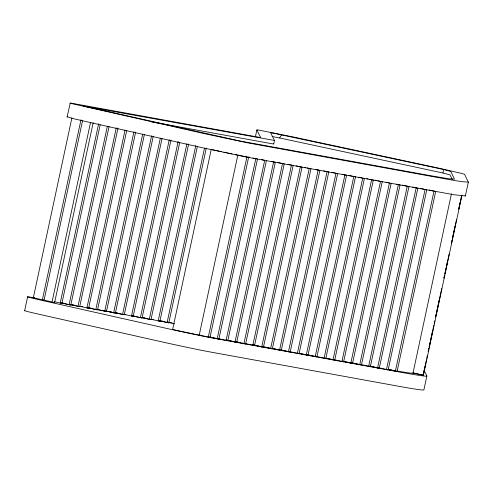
<?xml version="1.0" encoding="UTF-8"?>
<svg xmlns="http://www.w3.org/2000/svg" width="493" height="493" viewBox="0 0 493 493"><rect width="100%" height="100%" fill="white"/><g stroke="black" fill="none" stroke-linecap="round" stroke-linejoin="round"><path stroke-width="0.74" d="M452.217 179.298L450.01 174.879L443.016 173.012L443.595 169.512L273.319 133.147L270.632 132.771L274.478 140.462L273.738 143.925L273.128 143.956L151.302 121.796M67.06 117.069L70.289 102.994L260.668 137.578L256.871 129.973L257.272 129.788L293.144 136.943L437.414 167.854L462.052 173.518L464.572 174.319L468.35 182.127L465.38 195.98L453.868 194.717L244.608 156.7L202.222 147.678L91.926 122.905L72.804 118.542L67.159 116.823M24.65 310.707L27.62 296.854M52.246 302.061A21.254 0.37 12.1 0 0 44.074 300.157L33.327 297.815L71.929 117.759M80.975 119.793L42.373 299.843L44.074 300.157L82.516 120.853M90.57 122.307L51.968 302.363A21.254 0.37 12.1 0 0 53.829 302.468M54.587 302.708L93.183 122.652M98.631 123.78L60.195 303.09L61.896 303.398L100.171 124.84M61.446 302.985L69.1 304.711L107.382 126.153M69.1 304.711L70.801 305.019L109.082 126.461M69.661 304.452L78.011 306.332L116.293 127.773M78.011 306.332L79.712 306.64L117.993 128.081M125.037 130.146L86.922 307.952L88.623 308.261L126.738 130.454M88.173 307.854L95.827 309.573L133.948 131.767M95.827 309.573L97.528 309.881L135.649 132.075M96.388 309.314L104.738 311.194L142.699 134.139M104.738 311.194L106.439 311.502L144.4 134.447M104.596 310.781L113.649 312.815L151.604 135.76M113.649 312.815L115.35 313.123L153.305 136.068M114.9 312.716L122.56 314.435L160.354 138.132M122.56 314.435L124.261 314.744L162.055 138.441M169.259 139.753L131.465 316.056L133.165 316.364L170.96 140.061M132.019 315.797L140.376 317.677L178.17 141.374M140.376 317.677L142.076 317.985L179.711 142.434M140.234 317.264L149.287 319.298L186.921 143.74M149.287 319.298L150.987 319.606L188.622 144.055M195.826 145.361L158.191 320.918L159.892 321.226L197.366 146.421M158.746 320.66L167.102 322.539L204.416 148.485M167.102 322.539L168.803 322.847L206.277 148.042M211.238 149.41L172.642 329.466A21.254 0.37 12.1 0 0 199.782 335.172M199.246 335.08L237.842 155.024L248.595 157.366L209.993 337.422L199.246 335.08L200.947 335.388M208.292 337.113L246.894 157.057M209.543 337.015L217.203 338.734L255.805 158.678L256.939 158.882M217.203 338.734L218.904 339.042L257.506 158.986M217.758 338.475L226.114 340.355L264.71 160.299L261.235 159.516M266.411 160.607L227.815 340.663L226.114 340.355M235.019 341.976L273.621 161.92L275.322 162.228L236.72 342.284L225.973 339.942M243.93 343.596L282.532 163.54L284.233 163.849L245.631 343.904L236.27 341.877M291.437 165.161L252.841 345.217L254.542 345.525L293.138 165.469L287.961 164.379M253.833 345.014L252.699 344.804L261.746 346.838L300.348 166.782L296.17 165.845M270.657 348.459L309.259 168.403L310.96 168.711L272.358 348.767L263.693 346.893M271.908 348.36L279.568 350.079L318.164 170.023L319.304 170.233M319.871 170.331L281.269 350.387L279.568 350.079M288.473 351.7L327.075 171.644L328.776 171.952L290.174 352.008L280.123 349.82M297.384 353.321L335.986 173.265L337.687 173.573L299.085 353.629L290.426 351.755M306.295 354.942L344.897 174.886L346.597 175.194L307.996 355.25L298.635 353.222M315.206 356.562L353.801 176.506L355.502 176.814L316.907 356.87L306.849 354.689M333.021 359.804L371.623 179.748L373.324 180.056L334.722 360.112L325.362 358.084M334.272 359.705L341.932 361.424L380.528 181.369L381.662 181.578M341.932 361.424L343.633 361.733L382.229 181.683M342.487 361.172L350.837 363.045L389.439 182.989L385.957 182.207M391.14 183.304L352.538 363.353L350.837 363.045M359.748 364.666L398.35 184.61L400.051 184.924L361.449 364.974L350.696 362.632M407.255 186.231L368.659 366.287L370.36 366.595L408.956 186.545L402.387 185.14M377.564 367.907L416.166 187.851L417.867 188.166L379.265 368.216L369.214 366.034M395.386 371.149L433.988 191.093L435.689 191.407L397.087 371.457L388.422 369.59M451.465 193.706L413.023 373.01A198.346 3.463 12.1 0 1 396.68 370.964M423.191 374.791L424.96 366.539M429.144 347.035L432.361 332.029M436.545 312.525L439.762 297.519M443.94 278.009L444.587 275.008M444.908 273.51L446.029 268.26M446.356 266.756L447.638 260.754M451.341 243.499L451.982 240.498M452.303 239L453.431 233.75M453.751 232.246L455.039 226.244M458.736 208.989L459.384 205.988M459.704 204.49L460.832 199.24M461.152 197.736L461.473 196.239M423.228 374.859L426.445 359.859M426.765 358.356L427.413 355.354M429.181 347.103L433.846 325.349M434.167 323.846L434.808 320.844M436.576 312.593L441.722 288.584M443.977 278.083L444.618 275.082M444.939 273.578L449.123 254.074M451.372 243.573L452.019 240.572M452.34 239.068L456.524 219.564M458.773 209.063L459.414 206.062M459.741 204.558L461.51 196.306M423.413 375.235L412.992 372.936L423.413 375.235L461.978 195.105M424.282 370.779L426.876 375.974L423.906 389.827A212.514 3.71 12.1 0 1 397.136 385.988L210.043 351.947A35.416 0.616 12.1 0 1 162.869 342.08L42.201 314.978A35.416 0.616 12.1 0 1 24.896 310.633M255.448 136.512L256.871 129.973M272.111 136.524L279.605 137.978L281.62 134.774M468.35 182.127L461.947 181.658A220.057 3.839 12.1 0 1 443.638 178.583L247.862 142.902L204.324 133.634L69.938 103.191M274.478 140.462L83.514 106.057L239.358 140.881L431.258 175.816L448.575 178.725L454.521 179.15L450.75 171.41L443.595 169.512M300.915 166.887L302.049 167.09L263.447 347.146L261.746 346.838M363.279 178.232L364.413 178.435L325.811 358.491L324.111 358.183L362.712 178.127L358.534 177.19M425.644 189.577L426.778 189.787L388.176 369.836L386.475 369.528L425.077 189.472L420.899 188.536M34.282 297.858L32.008 297.445A35.416 0.616 12.1 0 0 45.165 301.124L165.839 328.227A35.416 0.616 12.1 0 0 213.013 338.099L400.1 372.135A212.514 3.71 12.1 0 0 426.876 375.974M62.309 302.955L63.825 303.232M70.641 304.471L74.425 305.161M81.246 306.399L82.756 306.677M89.578 307.915L92.604 308.47M97.152 309.296L98.668 309.573M108.509 311.366L111.541 311.915M116.089 312.741L117.599 313.018M124.421 314.257L125.931 314.534M132.753 315.773L134.262 316.05M141.842 317.424L144.868 317.979M151.684 319.217L153.2 319.495M160.022 320.733L163.805 321.424M168.353 322.249L172.137 322.94M33.327 297.815L35.028 298.123M69.531 304.397L79.712 306.64M131.89 315.748L142.076 317.985M168.661 322.434L166.961 322.126L174.621 323.846M217.629 338.426L218.763 338.629M316.198 356.359L315.064 356.149L324.419 358.183M342.358 361.116L349.056 362.571M378.562 367.704L377.428 367.495L386.783 369.528M279.605 137.978L443.016 173.012M429.113 190.002L433.292 190.939M412.684 187.075L416.166 187.851M396.261 184.142L398.35 184.61M374.963 180.118L376.356 180.432M377.749 180.746L380.528 181.369M366.749 178.657L368.142 178.965M369.534 179.279L370.927 179.594M348.237 175.255L353.801 176.506M342.111 174.263L344.897 174.886M331.807 172.328L335.289 173.111M323.593 170.861L327.075 171.644M315.384 169.401L318.164 170.023M304.384 167.312L305.777 167.62M307.17 167.934L308.563 168.249M277.658 162.444L282.532 163.54M271.532 161.451L273.621 161.92M248.145 156.959L249.538 157.273M253.02 158.05L255.805 158.678M389.427 369.738L394.301 370.835M370.218 366.188L375.789 367.439M377.176 367.747L379.265 368.216M360.999 364.567L370.36 366.595M352.396 362.947L359.36 364.506M342.241 361.424L343.633 361.733M159.75 320.814L168.803 322.847M326.366 358.238L332.633 359.644M150.538 319.199L159.892 321.226M141.935 317.572L150.987 319.606M307.854 354.837L316.21 356.716M298.943 353.216L305.21 354.627M306.603 354.935L307.996 355.25M123.811 314.337L133.165 316.364M115.904 312.864L124.261 314.744M281.127 349.975L289.477 351.854M106.297 311.089L115.35 313.123M272.216 348.354L278.483 349.765M97.392 309.468L106.439 311.502M264.008 346.893L270.269 348.298M88.481 307.848L97.528 309.881M254.4 345.112L259.275 346.209M260.668 346.524L262.054 346.832M79.958 306.387L88.623 308.261M244.485 343.338L254.542 345.525M236.578 341.871L240.757 342.808M242.149 343.122L245.631 343.904M61.754 302.985L70.801 305.019M227.674 340.25L234.631 341.815M54.236 301.679L61.896 303.398M209.852 337.009L216.119 338.414M217.512 338.728L218.904 339.042M465.084 195.136L465.38 195.98M273.455 143.358L273.738 143.925M392.576 370.243A198.346 3.463 12.1 0 1 389.593 369.713M237.028 154.857A21.254 0.37 12.1 0 1 235.506 154.562M232.018 153.859A21.254 0.37 12.1 0 1 230.742 153.6M229.424 153.329A21.254 0.37 12.1 0 1 228.068 153.046M227.378 152.904A21.254 0.37 12.1 0 1 225.973 152.608M225.264 152.46A21.254 0.37 12.1 0 1 223.828 152.158M221.659 151.696A21.254 0.37 12.1 0 1 211.879 149.558M428.824 348.533L428.177 351.534L428.861 348.606M436.219 314.023L435.578 317.024L436.256 314.09"/></g></svg>
